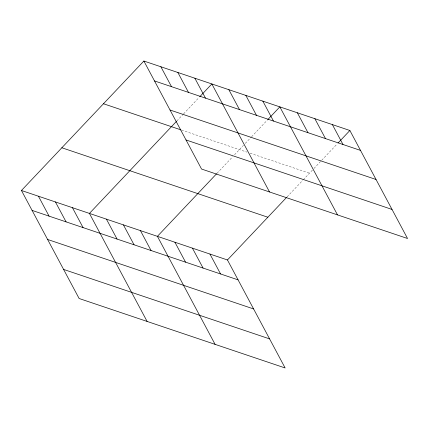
<?xml version="1.0" encoding="UTF-8"?>
<svg xmlns="http://www.w3.org/2000/svg" width="429" height="429" viewBox="0 0 429 429"><rect width="100%" height="100%" fill="white"/><g stroke="black" fill="none" stroke-linecap="round" stroke-linejoin="round"><path stroke-width="0.32" stroke-dasharray="2.15 1.61" d="M176.845 120.978L183.129 114.334M183.574 113.857L198.391 98.193M217.058 173.262L232.722 156.698M234.513 154.805L243.474 145.329M245.27 143.431L251.104 137.259M251.555 136.781L267.267 120.168M287.098 196.884L302.761 180.319M303.206 179.842L313.513 168.946M313.964 168.468L337.307 143.785M181.526 130.073L246.938 152.129M250.064 153.185L309.475 173.219"/><path stroke-width="0.64" d="M21.45 190.492L227.45 259.958L285.124 367.969L79.124 298.504L21.45 190.492L143.876 61.031L349.876 130.496L407.55 238.508L201.55 169.042L143.876 61.031M176.394 121.455L89.43 213.417L147.104 321.428M199.737 96.772L211.856 83.955L269.53 191.967M216.607 173.74L157.411 236.336L215.085 344.353M267.717 119.696L279.837 106.875L337.51 214.891M227.45 259.958L286.647 197.356M338.202 142.836L349.876 130.496M154.504 80.936L360.505 150.402M170.029 110.012L376.029 179.478M103.475 103.754L180.899 129.858M186.025 139.967L392.026 209.432M61.851 147.769L267.852 217.235M32.078 210.398L238.079 279.864M47.603 239.473L253.603 308.939M63.599 269.428L269.6 338.894M332.368 124.592L342.996 144.498M314.854 118.688L325.488 138.594M297.345 112.784L307.974 132.69M262.843 101.147L273.471 121.053M245.844 95.415L256.478 115.326M228.85 89.682L239.484 109.593M194.863 78.223L205.491 98.128M177.869 72.49L188.497 92.401M160.87 66.763L171.503 86.669M209.942 254.054L220.57 273.959M192.428 248.144L203.062 268.055M174.919 242.24L185.548 262.151M140.417 230.609L151.046 250.515M123.418 224.876L134.052 244.782M106.424 219.144L117.053 239.055M72.437 207.684L83.065 227.59M55.438 201.952L66.071 221.863M38.444 196.219L49.072 216.13"/></g></svg>
